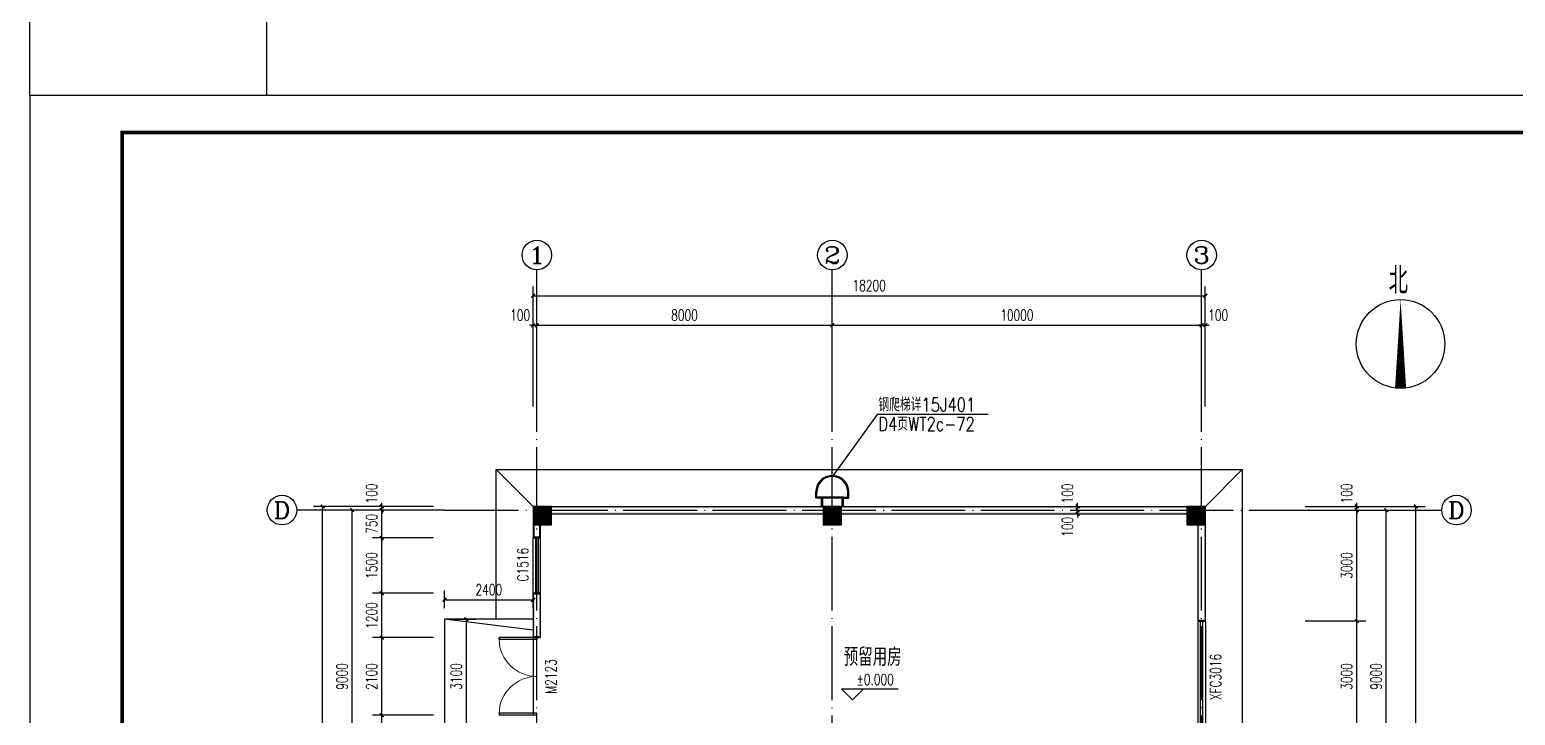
# Model space of a CAD drawing. Extents: x 4924227 to 5052693, y -485691 to -238224.
# Drawn here: x 4957451 to 4997675, y -380106 to -361561 of the extents above; entities that cross this region are included whole.
import ezdxf
from ezdxf.enums import TextEntityAlignment as Align

# ---------------------------------------------------------------- set-up
doc = ezdxf.new("R2010")
doc.units = 0
doc.header["$LTSCALE"] = 1000
doc.header["$MEASUREMENT"] = 0
doc.linetypes.add('DOTE', pattern=[2.42, 2, -0.2, 0.02, -0.2])
doc.layers.get('0').update_dxf_attribs({"linetype": 'CONTINUOUS'})
doc.layers.get('Defpoints').update_dxf_attribs({"linetype": 'CONTINUOUS'})
doc.layers.add('_0', color=7, linetype='CONTINUOUS', lineweight=25)
for name, color, linetype in [('AXIS', 3, 'CONTINUOUS'), ('AXIS_TEXT', 7, 'CONTINUOUS'), ('COLUMN', 9, 'CONTINUOUS'), ('DIM_ELEV', 3, 'CONTINUOUS'), ('DIM_SYMB', 3, 'CONTINUOUS'), ('DOTE', 252, 'CONTINUOUS'), ('PUB_DIM', 3, 'CONTINUOUS'), ('PUB_HATCH', 8, 'CONTINUOUS'), ('PUB_TEXT', 7, 'CONTINUOUS'), ('PUB_TITLE', 4, 'CONTINUOUS'), ('PUB_WALL', 9, 'CONTINUOUS'), ('STAIR', 5, 'CONTINUOUS'), ('WALL', 2, 'CONTINUOUS'), ('WINDOW', 4, 'CONTINUOUS'), ('WINDOW_TEXT', 7, 'CONTINUOUS')]:
    doc.layers.add(name, color=color, linetype=linetype)
doc.styles.add('_HZTXT', font='txt.shx', dxfattribs={"width": 0.8, "bigfont": 'HZTXT.shx'})
doc.styles.add('_TCH_AXIS', font='COMPLEX', dxfattribs={"bigfont": 'GBCBIG'})
doc.styles.add('_TCH_DIM', font='SIMPLEX', dxfattribs={"bigfont": 'GBCBIG'})
doc.styles.add('_TCH_DIM_T3', font='SIMPLEX', dxfattribs={"width": 0.705882, "bigfont": 'GBCBIG'})
doc.styles.add('_TCH_WINDOW', font='SIMPLEX', dxfattribs={"height": 3.5, "bigfont": 'GBCBIG'})
doc.styles.add('COMPLEX', font='COMPLEX')
doc.dimstyles.new('_TCH_ARCH&&100', dxfattribs={"dimtxt": 297.5, "dimasz": 100, "dimexe": 250, "dimexo": 300, "dimgap": 126.25, "dimtad": 1, "dimdec": 0, "dimzin": 0, "dimdsep": 46, "dimtxsty": '_TCH_DIM_T3', "dimblk": 'ARCHTICK', "dimcen": 0.09, "dimclrt": 7, "dimazin": 2, "dimtfac": 1, "dimtdec": 0, "dimtix": 1, "dimtmove": 2, "dimatfit": 3, "dimfxl": 0, "dimtolj": 1, "dimtzin": 0, "dimarcsym": 0})

# ---------------------------------------------------------------- blocks, each defined once
blk = doc.blocks.new('_ArchTick')
at = {"color": 0, "linetype": 'ByBlock', "const_width": 0.4}
blk.add_lwpolyline([(-0.5, -0.5), (0.5, 0.5)], dxfattribs=at)
blk = doc.blocks.new('*D37')
at = {"layer": 'Defpoints', "color": 0}
for p in [(4985457, -374556), (4985457, -374656), (4985824, -374556)]:
    blk.add_point(p, dxfattribs=at)
at = {"layer": 'PUB_DIM', "color": 0, "lineweight": -2}
for p, q in [((4985824, -374556), (4985824, -374456)), ((4985757, -374556), (4986074, -374556)), ((4985757, -374656), (4986074, -374656)), ((4985824, -374656), (4985824, -374556)), ((4985824, -374656), (4985824, -374756))]:
    blk.add_line(p, q, dxfattribs=at)
at = {"layer": 'PUB_DIM', "color": 0, "lineweight": -2, "xscale": 100, "yscale": 100, "zscale": 100}
for p, rotation in [((4985824, -374556), 270), ((4985824, -374656), 90)]:
    blk.add_blockref('_ArchTick', p, dxfattribs=dict(at, rotation=rotation))
at = {"layer": 'PUB_DIM', "color": 7, "insert": (4985549, -375006), "char_height": 297.5, "attachment_point": 5, "rotation": 90, "style": '_TCH_DIM_T3'}
blk.add_mtext('\\A1;100', dxfattribs=at)
blk = doc.blocks.new('*D38')
at = {"layer": 'Defpoints', "color": 0}
for p in [(4985457, -374456), (4985824, -374456), (4985457, -374556)]:
    blk.add_point(p, dxfattribs=at)
at = {"layer": 'PUB_DIM', "color": 0, "lineweight": -2}
for p, q in [((4985757, -374456), (4986074, -374456)), ((4985824, -374456), (4985824, -374356)), ((4985824, -374556), (4985824, -374456)), ((4985757, -374556), (4986074, -374556)), ((4985824, -374556), (4985824, -374656))]:
    blk.add_line(p, q, dxfattribs=at)
at = {"layer": 'PUB_DIM', "color": 0, "lineweight": -2, "xscale": 100, "yscale": 100, "zscale": 100}
for p, rotation in [((4985824, -374456), 270), ((4985824, -374556), 90)]:
    blk.add_blockref('_ArchTick', p, dxfattribs=dict(at, rotation=rotation))
at = {"layer": 'PUB_DIM', "color": 7, "insert": (4985549, -374106), "char_height": 297.5, "attachment_point": 5, "rotation": 90, "style": '_TCH_DIM_T3'}
blk.add_mtext('\\A1;100', dxfattribs=at)
blk = doc.blocks.new('*D94')
at = {"layer": 'Defpoints', "color": 0}
for p in [(4968683, -377506), (4969274, -377506), (4968683, -380606)]:
    blk.add_point(p, dxfattribs=at)
at = {"layer": 'PUB_DIM', "color": 0, "lineweight": -2}
for p, q in [((4968983, -377506), (4969524, -377506)), ((4969274, -380606), (4969274, -377506)), ((4968983, -380606), (4969524, -380606))]:
    blk.add_line(p, q, dxfattribs=at)
at = {"layer": 'PUB_DIM', "color": 0, "lineweight": -2, "xscale": 100, "yscale": 100, "zscale": 100}
for p, rotation in [((4969274, -377506), 90), ((4969274, -380606), 270)]:
    blk.add_blockref('_ArchTick', p, dxfattribs=dict(at, rotation=rotation))
at = {"layer": 'PUB_DIM', "color": 7, "insert": (4968999, -379056), "char_height": 297.5, "attachment_point": 5, "rotation": 90, "style": '_TCH_DIM_T3'}
blk.add_mtext('\\A1;3100', dxfattribs=at)
blk = doc.blocks.new('*D101')
at = {"layer": 'Defpoints', "color": 0}
for p in [(4971083, -376983), (4968683, -377506), (4971083, -377506)]:
    blk.add_point(p, dxfattribs=at)
at = {"layer": 'PUB_DIM', "color": 0, "lineweight": -2}
for p, q in [((4968683, -377206), (4968683, -376733)), ((4971083, -377206), (4971083, -376733)), ((4968683, -376983), (4971083, -376983))]:
    blk.add_line(p, q, dxfattribs=at)
at = {"layer": 'PUB_DIM', "color": 0, "lineweight": -2, "xscale": 100, "yscale": 100, "zscale": 100, "rotation": 180}
blk.add_blockref('_ArchTick', (4968683, -376983), dxfattribs=at)
at = {"layer": 'PUB_DIM', "color": 0, "lineweight": -2, "xscale": 100, "yscale": 100, "zscale": 100}
blk.add_blockref('_ArchTick', (4971083, -376983), dxfattribs=at)
at = {"layer": 'PUB_DIM', "color": 7, "insert": (4969883, -376708), "char_height": 297.5, "attachment_point": 5, "style": '_TCH_DIM_T3'}
blk.add_mtext('\\A1;2400', dxfattribs=at)
blk = doc.blocks.new('*D120')
at = {"layer": 'Defpoints', "color": 0}
for p in [(4991683, -374456), (4993383, -374456), (4991683, -374556)]:
    blk.add_point(p, dxfattribs=at)
at = {"layer": 'PUB_DIM', "color": 0, "lineweight": -2}
for p, q in [((4991983, -374456), (4993633, -374456)), ((4993383, -374456), (4993383, -374356)), ((4993383, -374556), (4993383, -374456)), ((4991983, -374556), (4993633, -374556)), ((4993383, -374556), (4993383, -374656))]:
    blk.add_line(p, q, dxfattribs=at)
at = {"layer": 'PUB_DIM', "color": 0, "lineweight": -2, "xscale": 100, "yscale": 100, "zscale": 100}
for p, rotation in [((4993383, -374456), 270), ((4993383, -374556), 90)]:
    blk.add_blockref('_ArchTick', p, dxfattribs=dict(at, rotation=rotation))
at = {"layer": 'PUB_DIM', "color": 7, "insert": (4993108, -374106), "char_height": 297.5, "attachment_point": 5, "rotation": 90, "style": '_TCH_DIM_T3'}
blk.add_mtext('\\A1;100', dxfattribs=at)
blk = doc.blocks.new('*D121')
at = {"layer": 'Defpoints', "color": 0}
for p in [(4991683, -374556), (4993383, -374556), (4991683, -377556)]:
    blk.add_point(p, dxfattribs=at)
at = {"layer": 'PUB_DIM', "color": 0, "lineweight": -2}
for p, q in [((4991983, -374556), (4993633, -374556)), ((4993383, -377556), (4993383, -374556)), ((4991983, -377556), (4993633, -377556))]:
    blk.add_line(p, q, dxfattribs=at)
at = {"layer": 'PUB_DIM', "color": 0, "lineweight": -2, "xscale": 100, "yscale": 100, "zscale": 100}
for p, rotation in [((4993383, -374556), 90), ((4993383, -377556), 270)]:
    blk.add_blockref('_ArchTick', p, dxfattribs=dict(at, rotation=rotation))
at = {"layer": 'PUB_DIM', "color": 7, "insert": (4993108, -376056), "char_height": 297.5, "attachment_point": 5, "rotation": 90, "style": '_TCH_DIM_T3'}
blk.add_mtext('\\A1;3000', dxfattribs=at)
blk = doc.blocks.new('*D122')
at = {"layer": 'Defpoints', "color": 0}
for p in [(4991683, -377556), (4993383, -377556), (4991683, -380556)]:
    blk.add_point(p, dxfattribs=at)
at = {"layer": 'PUB_DIM', "color": 0, "lineweight": -2}
for p, q in [((4991983, -377556), (4993633, -377556)), ((4993383, -380556), (4993383, -377556)), ((4991983, -380556), (4993633, -380556))]:
    blk.add_line(p, q, dxfattribs=at)
at = {"layer": 'PUB_DIM', "color": 0, "lineweight": -2, "xscale": 100, "yscale": 100, "zscale": 100}
for p, rotation in [((4993383, -377556), 90), ((4993383, -380556), 270)]:
    blk.add_blockref('_ArchTick', p, dxfattribs=dict(at, rotation=rotation))
at = {"layer": 'PUB_DIM', "color": 7, "insert": (4993108, -379056), "char_height": 297.5, "attachment_point": 5, "rotation": 90, "style": '_TCH_DIM_T3'}
blk.add_mtext('\\A1;3000', dxfattribs=at)
blk = doc.blocks.new('*D131')
at = {"layer": 'Defpoints', "color": 0}
for p in [(4966983, -374456), (4968683, -374456), (4968683, -374556)]:
    blk.add_point(p, dxfattribs=at)
at = {"layer": 'PUB_DIM', "color": 0, "lineweight": -2}
for p, q in [((4968383, -374456), (4966733, -374456)), ((4966983, -374456), (4966983, -374356)), ((4966983, -374556), (4966983, -374456)), ((4968383, -374556), (4966733, -374556)), ((4966983, -374556), (4966983, -374656))]:
    blk.add_line(p, q, dxfattribs=at)
at = {"layer": 'PUB_DIM', "color": 0, "lineweight": -2, "xscale": 100, "yscale": 100, "zscale": 100}
for p, rotation in [((4966983, -374456), 270), ((4966983, -374556), 90)]:
    blk.add_blockref('_ArchTick', p, dxfattribs=dict(at, rotation=rotation))
at = {"layer": 'PUB_DIM', "color": 7, "insert": (4966708, -374106), "char_height": 297.5, "attachment_point": 5, "rotation": 90, "style": '_TCH_DIM_T3'}
blk.add_mtext('\\A1;100', dxfattribs=at)
blk = doc.blocks.new('*D132')
at = {"layer": 'Defpoints', "color": 0}
for p in [(4966983, -374556), (4968683, -374556), (4968683, -375306)]:
    blk.add_point(p, dxfattribs=at)
at = {"layer": 'PUB_DIM', "color": 0, "lineweight": -2}
for p, q in [((4966983, -374556), (4966983, -374456)), ((4968383, -374556), (4966733, -374556)), ((4966983, -375306), (4966983, -374556)), ((4968383, -375306), (4966733, -375306)), ((4966983, -375306), (4966983, -375406))]:
    blk.add_line(p, q, dxfattribs=at)
at = {"layer": 'PUB_DIM', "color": 0, "lineweight": -2, "xscale": 100, "yscale": 100, "zscale": 100}
for p, rotation in [((4966983, -374556), 270), ((4966983, -375306), 90)]:
    blk.add_blockref('_ArchTick', p, dxfattribs=dict(at, rotation=rotation))
at = {"layer": 'PUB_DIM', "color": 7, "insert": (4966708, -374931), "char_height": 297.5, "attachment_point": 5, "rotation": 90, "style": '_TCH_DIM_T3'}
blk.add_mtext('\\A1;750', dxfattribs=at)
blk = doc.blocks.new('*D133')
at = {"layer": 'Defpoints', "color": 0}
for p in [(4966983, -375306), (4968683, -375306), (4968683, -376806)]:
    blk.add_point(p, dxfattribs=at)
at = {"layer": 'PUB_DIM', "color": 0, "lineweight": -2}
for p, q in [((4968383, -375306), (4966733, -375306)), ((4966983, -376806), (4966983, -375306)), ((4968383, -376806), (4966733, -376806))]:
    blk.add_line(p, q, dxfattribs=at)
at = {"layer": 'PUB_DIM', "color": 0, "lineweight": -2, "xscale": 100, "yscale": 100, "zscale": 100}
for p, rotation in [((4966983, -375306), 90), ((4966983, -376806), 270)]:
    blk.add_blockref('_ArchTick', p, dxfattribs=dict(at, rotation=rotation))
at = {"layer": 'PUB_DIM', "color": 7, "insert": (4966708, -376056), "char_height": 297.5, "attachment_point": 5, "rotation": 90, "style": '_TCH_DIM_T3'}
blk.add_mtext('\\A1;1500', dxfattribs=at)
blk = doc.blocks.new('*D134')
at = {"layer": 'Defpoints', "color": 0}
for p in [(4966983, -376806), (4968683, -376806), (4968683, -378006)]:
    blk.add_point(p, dxfattribs=at)
at = {"layer": 'PUB_DIM', "color": 0, "lineweight": -2}
for p, q in [((4968383, -376806), (4966733, -376806)), ((4966983, -378006), (4966983, -376806)), ((4968383, -378006), (4966733, -378006))]:
    blk.add_line(p, q, dxfattribs=at)
at = {"layer": 'PUB_DIM', "color": 0, "lineweight": -2, "xscale": 100, "yscale": 100, "zscale": 100}
for p, rotation in [((4966983, -376806), 90), ((4966983, -378006), 270)]:
    blk.add_blockref('_ArchTick', p, dxfattribs=dict(at, rotation=rotation))
at = {"layer": 'PUB_DIM', "color": 7, "insert": (4966708, -377406), "char_height": 297.5, "attachment_point": 5, "rotation": 90, "style": '_TCH_DIM_T3'}
blk.add_mtext('\\A1;1200', dxfattribs=at)
blk = doc.blocks.new('*D135')
at = {"layer": 'Defpoints', "color": 0}
for p in [(4966983, -378006), (4968683, -378006), (4968683, -380106)]:
    blk.add_point(p, dxfattribs=at)
at = {"layer": 'PUB_DIM', "color": 0, "lineweight": -2}
for p, q in [((4968383, -378006), (4966733, -378006)), ((4966983, -380106), (4966983, -378006)), ((4968383, -380106), (4966733, -380106))]:
    blk.add_line(p, q, dxfattribs=at)
at = {"layer": 'PUB_DIM', "color": 0, "lineweight": -2, "xscale": 100, "yscale": 100, "zscale": 100}
for p, rotation in [((4966983, -378006), 90), ((4966983, -380106), 270)]:
    blk.add_blockref('_ArchTick', p, dxfattribs=dict(at, rotation=rotation))
at = {"layer": 'PUB_DIM', "color": 7, "insert": (4966708, -379056), "char_height": 297.5, "attachment_point": 5, "rotation": 90, "style": '_TCH_DIM_T3'}
blk.add_mtext('\\A1;2100', dxfattribs=at)
blk = doc.blocks.new('*D136')
at = {"layer": 'Defpoints', "color": 0}
for p in [(4966983, -380106), (4968683, -380106), (4968683, -381306)]:
    blk.add_point(p, dxfattribs=at)
at = {"layer": 'PUB_DIM', "color": 0, "lineweight": -2}
for p, q in [((4968383, -380106), (4966733, -380106)), ((4966983, -381306), (4966983, -380106)), ((4968383, -381306), (4966733, -381306))]:
    blk.add_line(p, q, dxfattribs=at)
at = {"layer": 'PUB_DIM', "color": 0, "lineweight": -2, "xscale": 100, "yscale": 100, "zscale": 100}
for p, rotation in [((4966983, -380106), 90), ((4966983, -381306), 270)]:
    blk.add_blockref('_ArchTick', p, dxfattribs=dict(at, rotation=rotation))
at = {"layer": 'PUB_DIM', "color": 7, "insert": (4966708, -380706), "char_height": 297.5, "attachment_point": 5, "rotation": 90, "style": '_TCH_DIM_T3'}
blk.add_mtext('\\A1;1200', dxfattribs=at)
blk = doc.blocks.new('$TCHSYS$WIN2D')
for p, q in [((-0.5, 0.5), (0.5, 0.5)), ((-0.5, 0.5), (-0.5, -0.5)), ((0.5, 0.5), (0.5, -0.5)), ((0.5, 0.167), (-0.5, 0.167)), ((0.5, -0.167), (-0.5, -0.167)), ((-0.5, -0.5), (0.5, -0.5))]:
    blk.add_line(p, q)
blk = doc.blocks.new('$DorLib2D$00000002')
for p, q in [((-0.5, 0), (-0.5, 0.4875)), ((-0.475, 0.4875), (-0.5, 0.4875)), ((-0.475, 0), (-0.475, 0.4875)), ((0.475, 0), (0.475, 0.4875)), ((0.475, 0.4875), (0.5, 0.4875)), ((0.5, 0), (0.5, 0.4875)), ((-0.5, 0), (-0.475, 0)), ((0.5, 0), (0.475, 0))]:
    blk.add_line(p, q)
at = {"lineweight": 13}
for centre, start, end in [((-0.4875, 0), 0, 88.53072), ((0.4875, 0), 91.46928, 180)]:
    blk.add_arc(centre, 0.4875, start, end, dxfattribs=at)
blk = doc.blocks.new('_FZH')
blk.add_lwpolyline([(-0.5, -0.5), (0.5, -0.5), (0.5, 0.5), (-0.5, 0.5)], close=True)
at = {"layer": 'PUB_HATCH'}
blk.add_solid([(-0.5, -0.5), (0.5, -0.5), (-0.5, 0.5), (0.5, 0.5)], dxfattribs=at)
blk = doc.blocks.new('*D254')
at = {"layer": 'AXIS', "color": 0, "lineweight": -2}
for p, q in [((4991983, -374556), (4994433, -374556)), ((4994183, -383556), (4994183, -374556)), ((4991983, -383556), (4994433, -383556))]:
    blk.add_line(p, q, dxfattribs=at)
at = {"layer": 'Defpoints', "color": 0}
for p in [(4991683, -374556), (4994183, -374556), (4991683, -383556)]:
    blk.add_point(p, dxfattribs=at)
at = {"layer": 'AXIS', "color": 0, "lineweight": -2, "xscale": 100, "yscale": 100, "zscale": 100}
for p, rotation in [((4994183, -374556), 90), ((4994183, -383556), 270)]:
    blk.add_blockref('_ArchTick', p, dxfattribs=dict(at, rotation=rotation))
at = {"layer": 'AXIS', "color": 7, "insert": (4993908, -379056), "char_height": 297.5, "attachment_point": 5, "rotation": 90, "style": '_TCH_DIM_T3'}
blk.add_mtext('\\A1;9000', dxfattribs=at)
blk = doc.blocks.new('*D255')
at = {"layer": 'AXIS', "color": 0, "lineweight": -2}
for p, q in [((4991983, -374456), (4995233, -374456)), ((4994983, -396656), (4994983, -374456)), ((4991983, -396656), (4995233, -396656))]:
    blk.add_line(p, q, dxfattribs=at)
at = {"layer": 'Defpoints', "color": 0}
for p in [(4991683, -374456), (4994983, -374456), (4991683, -396656)]:
    blk.add_point(p, dxfattribs=at)
at = {"layer": 'AXIS', "color": 0, "lineweight": -2, "xscale": 100, "yscale": 100, "zscale": 100}
for p, rotation in [((4994983, -374456), 90), ((4994983, -396656), 270)]:
    blk.add_blockref('_ArchTick', p, dxfattribs=dict(at, rotation=rotation))
at = {"layer": 'AXIS', "color": 7, "insert": (4994708, -385556), "char_height": 297.5, "attachment_point": 5, "rotation": 90, "style": '_TCH_DIM_T3'}
blk.add_mtext('\\A1;22200', dxfattribs=at)
blk = doc.blocks.new('*D258')
at = {"layer": 'AXIS', "color": 0, "lineweight": -2}
for p, q in [((4968383, -374556), (4965933, -374556)), ((4966183, -383556), (4966183, -374556)), ((4968383, -383556), (4965933, -383556))]:
    blk.add_line(p, q, dxfattribs=at)
at = {"layer": 'Defpoints', "color": 0}
for p in [(4966183, -374556), (4968683, -374556), (4968683, -383556)]:
    blk.add_point(p, dxfattribs=at)
at = {"layer": 'AXIS', "color": 0, "lineweight": -2, "xscale": 100, "yscale": 100, "zscale": 100}
for p, rotation in [((4966183, -374556), 90), ((4966183, -383556), 270)]:
    blk.add_blockref('_ArchTick', p, dxfattribs=dict(at, rotation=rotation))
at = {"layer": 'AXIS', "color": 7, "insert": (4965908, -379056), "char_height": 297.5, "attachment_point": 5, "rotation": 90, "style": '_TCH_DIM_T3'}
blk.add_mtext('\\A1;9000', dxfattribs=at)
blk = doc.blocks.new('*D259')
at = {"layer": 'AXIS', "color": 0, "lineweight": -2}
for p, q in [((4968383, -374456), (4965133, -374456)), ((4965383, -396656), (4965383, -374456)), ((4968383, -396656), (4965133, -396656))]:
    blk.add_line(p, q, dxfattribs=at)
at = {"layer": 'Defpoints', "color": 0}
for p in [(4965383, -374456), (4968683, -374456), (4968683, -396656)]:
    blk.add_point(p, dxfattribs=at)
at = {"layer": 'AXIS', "color": 0, "lineweight": -2, "xscale": 100, "yscale": 100, "zscale": 100}
for p, rotation in [((4965383, -374456), 90), ((4965383, -396656), 270)]:
    blk.add_blockref('_ArchTick', p, dxfattribs=dict(at, rotation=rotation))
at = {"layer": 'AXIS', "color": 7, "insert": (4965108, -385556), "char_height": 297.5, "attachment_point": 5, "rotation": 90, "style": '_TCH_DIM_T3'}
blk.add_mtext('\\A1;22200', dxfattribs=at)
blk = doc.blocks.new('_AXISO')
blk.add_circle((0, 0), 0.5)
at = {"layer": 'AXIS_TEXT', "style": 'COMPLEX', "width": 1.041667}
blk.add_attdef('A', text='', height=0.56, dxfattribs=at).set_placement((-0.25, -0.28), (0.25, -0.28), align=Align.FIT)
blk = doc.blocks.new('*D260')
at = {"layer": 'AXIS', "color": 0, "lineweight": -2}
for p, q in [((4971083, -369556), (4970983, -369556)), ((4971083, -371756), (4971083, -369306)), ((4971083, -369556), (4971183, -369556)), ((4971183, -371756), (4971183, -369306)), ((4971183, -369556), (4971283, -369556))]:
    blk.add_line(p, q, dxfattribs=at)
at = {"layer": 'Defpoints', "color": 0}
for p in [(4971183, -369556), (4971083, -372056), (4971183, -372056)]:
    blk.add_point(p, dxfattribs=at)
at = {"layer": 'AXIS', "color": 0, "lineweight": -2, "xscale": 100, "yscale": 100, "zscale": 100}
blk.add_blockref('_ArchTick', (4971083, -369556), dxfattribs=at)
at = {"layer": 'AXIS', "color": 0, "lineweight": -2, "xscale": 100, "yscale": 100, "zscale": 100, "rotation": 180}
blk.add_blockref('_ArchTick', (4971183, -369556), dxfattribs=at)
at = {"layer": 'AXIS', "color": 7, "insert": (4970733, -369281), "char_height": 297.5, "attachment_point": 5, "style": '_TCH_DIM_T3'}
blk.add_mtext('\\A1;100', dxfattribs=at)
blk = doc.blocks.new('*D261')
at = {"layer": 'AXIS', "color": 0, "lineweight": -2}
for p, q in [((4971183, -371756), (4971183, -369306)), ((4971183, -369556), (4979183, -369556)), ((4979183, -371756), (4979183, -369306))]:
    blk.add_line(p, q, dxfattribs=at)
at = {"layer": 'Defpoints', "color": 0}
for p in [(4979183, -369556), (4971183, -372056), (4979183, -372056)]:
    blk.add_point(p, dxfattribs=at)
at = {"layer": 'AXIS', "color": 0, "lineweight": -2, "xscale": 100, "yscale": 100, "zscale": 100, "rotation": 180}
blk.add_blockref('_ArchTick', (4971183, -369556), dxfattribs=at)
at = {"layer": 'AXIS', "color": 0, "lineweight": -2, "xscale": 100, "yscale": 100, "zscale": 100}
blk.add_blockref('_ArchTick', (4979183, -369556), dxfattribs=at)
at = {"layer": 'AXIS', "color": 7, "insert": (4975183, -369281), "char_height": 297.5, "attachment_point": 5, "style": '_TCH_DIM_T3'}
blk.add_mtext('\\A1;8000', dxfattribs=at)
blk = doc.blocks.new('*D262')
at = {"layer": 'AXIS', "color": 0, "lineweight": -2}
for p, q in [((4979183, -371756), (4979183, -369306)), ((4979183, -369556), (4989183, -369556)), ((4989183, -371756), (4989183, -369306))]:
    blk.add_line(p, q, dxfattribs=at)
at = {"layer": 'Defpoints', "color": 0}
for p in [(4989183, -369556), (4979183, -372056), (4989183, -372056)]:
    blk.add_point(p, dxfattribs=at)
at = {"layer": 'AXIS', "color": 0, "lineweight": -2, "xscale": 100, "yscale": 100, "zscale": 100, "rotation": 180}
blk.add_blockref('_ArchTick', (4979183, -369556), dxfattribs=at)
at = {"layer": 'AXIS', "color": 0, "lineweight": -2, "xscale": 100, "yscale": 100, "zscale": 100}
blk.add_blockref('_ArchTick', (4989183, -369556), dxfattribs=at)
at = {"layer": 'AXIS', "color": 7, "insert": (4984183, -369281), "char_height": 297.5, "attachment_point": 5, "style": '_TCH_DIM_T3'}
blk.add_mtext('\\A1;10000', dxfattribs=at)
blk = doc.blocks.new('*D263')
at = {"layer": 'AXIS', "color": 0, "lineweight": -2}
for p, q in [((4989183, -369556), (4989083, -369556)), ((4989183, -371756), (4989183, -369306)), ((4989183, -369556), (4989283, -369556)), ((4989283, -371756), (4989283, -369306)), ((4989283, -369556), (4989383, -369556))]:
    blk.add_line(p, q, dxfattribs=at)
at = {"layer": 'Defpoints', "color": 0}
for p in [(4989283, -369556), (4989183, -372056), (4989283, -372056)]:
    blk.add_point(p, dxfattribs=at)
at = {"layer": 'AXIS', "color": 0, "lineweight": -2, "xscale": 100, "yscale": 100, "zscale": 100}
blk.add_blockref('_ArchTick', (4989183, -369556), dxfattribs=at)
at = {"layer": 'AXIS', "color": 0, "lineweight": -2, "xscale": 100, "yscale": 100, "zscale": 100, "rotation": 180}
blk.add_blockref('_ArchTick', (4989283, -369556), dxfattribs=at)
at = {"layer": 'AXIS', "color": 7, "insert": (4989633, -369281), "char_height": 297.5, "attachment_point": 5, "style": '_TCH_DIM_T3'}
blk.add_mtext('\\A1;100', dxfattribs=at)
blk = doc.blocks.new('*D264')
at = {"layer": 'AXIS', "color": 0, "lineweight": -2}
for p, q in [((4971083, -371756), (4971083, -368506)), ((4971083, -368756), (4989283, -368756)), ((4989283, -371756), (4989283, -368506))]:
    blk.add_line(p, q, dxfattribs=at)
at = {"layer": 'Defpoints', "color": 0}
for p in [(4989283, -368756), (4971083, -372056), (4989283, -372056)]:
    blk.add_point(p, dxfattribs=at)
at = {"layer": 'AXIS', "color": 0, "lineweight": -2, "xscale": 100, "yscale": 100, "zscale": 100, "rotation": 180}
blk.add_blockref('_ArchTick', (4971083, -368756), dxfattribs=at)
at = {"layer": 'AXIS', "color": 0, "lineweight": -2, "xscale": 100, "yscale": 100, "zscale": 100}
blk.add_blockref('_ArchTick', (4989283, -368756), dxfattribs=at)
at = {"layer": 'AXIS', "color": 7, "insert": (4980183, -368481), "char_height": 297.5, "attachment_point": 5, "style": '_TCH_DIM_T3'}
blk.add_mtext('\\A1;18200', dxfattribs=at)

msp = doc.modelspace()

# ---------------------------------------------------------------- hatches: boundary and pattern name
at = {"layer": 'PUB_WALL'}
for points in [[(4971583.2, -374456.3), (4971083.2, -374456.3), (4971123.2, -374496.3), (4971543.2, -374496.3)], [(4971083.2, -374456.3), (4971083.2, -374956.3), (4971123.2, -374916.3), (4971123.2, -374496.3)], [(4971583.2, -374956.3), (4971583.2, -374456.3), (4971543.2, -374496.3), (4971543.2, -374916.3)], [(4978933.2, -374496.3), (4978933.2, -374456.3), (4971583.2, -374456.3), (4971583.2, -374496.3)], [(4979433.2, -374456.3), (4978933.2, -374456.3), (4978973.2, -374496.3), (4979393.2, -374496.3)], [(4978933.2, -374456.3), (4978933.2, -374956.3), (4978973.2, -374916.3), (4978973.2, -374496.3)], [(4979433.2, -374956.3), (4979433.2, -374456.3), (4979393.2, -374496.3), (4979393.2, -374916.3)], [(4988783.2, -374496.3), (4988783.2, -374456.3), (4979433.2, -374456.3), (4979433.2, -374496.3)], [(4989283.2, -374456.3), (4988783.2, -374456.3), (4988823.2, -374496.3), (4989243.2, -374496.3)], [(4988783.2, -374456.3), (4988783.2, -374956.3), (4988823.2, -374916.3), (4988823.2, -374496.3)], [(4989283.2, -374956.3), (4989283.2, -374456.3), (4989243.2, -374496.3), (4989243.2, -374916.3)], [(4978933.2, -374656.3), (4978933.2, -374616.3), (4971583.2, -374616.3), (4971583.2, -374656.3)], [(4988783.2, -374656.3), (4988783.2, -374616.3), (4979433.2, -374616.3), (4979433.2, -374656.3)], [(4971083.2, -374956.3), (4971583.2, -374956.3), (4971543.2, -374916.3), (4971123.2, -374916.3)], [(4971123.2, -374956.3), (4971083.2, -374956.3), (4971083.2, -375306.3), (4971123.2, -375266.3)], [(4971083.2, -375306.3), (4971283.2, -375306.3), (4971243.2, -375266.3), (4971123.2, -375266.3)], [(4971283.2, -374956.3), (4971243.2, -374956.3), (4971243.2, -375266.3), (4971283.2, -375306.3)], [(4978933.2, -374956.3), (4979433.2, -374956.3), (4979393.2, -374916.3), (4978973.2, -374916.3)], [(4988783.2, -374956.3), (4989283.2, -374956.3), (4989243.2, -374916.3), (4988823.2, -374916.3)], [(4989123.2, -374956.3), (4989083.2, -374956.3), (4989083.2, -377556.3), (4989123.2, -377516.3)], [(4989283.2, -374956.3), (4989243.2, -374956.3), (4989243.2, -377516.3), (4989283.2, -377556.3)], [(4971083.2, -376806.3), (4971083.2, -378006.3), (4971123.2, -377966.3), (4971123.2, -376846.3)], [(4971283.2, -376806.3), (4971083.2, -376806.3), (4971123.2, -376846.3), (4971243.2, -376846.3)], [(4971283.2, -378006.3), (4971283.2, -376806.3), (4971243.2, -376846.3), (4971243.2, -377966.3)], [(4989083.2, -377556.3), (4989283.2, -377556.3), (4989243.2, -377516.3), (4989123.2, -377516.3)], [(4971083.2, -378006.3), (4971283.2, -378006.3), (4971243.2, -377966.3), (4971123.2, -377966.3)]]:
    msp.add_hatch(color=0, dxfattribs=at).paths.add_polyline_path(points)

# ---------------------------------------------------------------- linework, layer by layer
for p, q in [((4978734.2, -374236.3), (4978734.2, -374056.3)), ((4978763.2, -374206.3), (4978763.2, -374071)), ((4979603.2, -374206.3), (4979603.2, -374071)), ((4979632.2, -374236.3), (4979632.2, -374056.3)), ((4978883.2, -374236.3), (4978734.2, -374236.3)), ((4978883.2, -374206.3), (4978763.2, -374206.3)), ((4979483.2, -374206.3), (4979603.2, -374206.3)), ((4979483.2, -374236.3), (4979632.2, -374236.3))]:
    msp.add_line(p, q)
for points in [[(4979483.2, -374456.3), (4979483.2, -374206.3), (4978883.2, -374206.3), (4978883.2, -374456.3)], [(4979453.2, -374456.3), (4979453.2, -374236.3), (4978913.2, -374236.3), (4978913.2, -374456.3)]]:
    msp.add_lwpolyline(points)
for radius, start, end in [(450, 356.17745, 183.82255), (420, 0, 180)]:
    msp.add_arc((4979183.2, -374071), radius, start, end)
at = {"layer": '_0', "color": 0}
msp.add_lwpolyline([(4957451.5, -359783.9), (4963863.9, -359783.9), (4963863.9, -363337.3), (4957451.5, -363337.3)], close=True, dxfattribs=at)
at = {"layer": 'AXIS', "color": 0}
for p, q in [((4971183.2, -372056.3), (4971183.2, -368056.3)), ((4979183.2, -372056.3), (4979183.2, -368056.3)), ((4989183.2, -372056.3), (4989183.2, -368056.3)), ((4968683.2, -374556.3), (4964683.2, -374556.3)), ((4991683.2, -374556.3), (4995683.2, -374556.3))]:
    msp.add_line(p, q, dxfattribs=at)
at = {"layer": 'DIM_ELEV', "color": 0}
for p, q in [((4979729.7, -379693.1), (4979429.7, -379393.1)), ((4979429.7, -379393.1), (4980969.9, -379393.1)), ((4979729.7, -379693.1), (4980029.7, -379393.1))]:
    msp.add_line(p, q, dxfattribs=at)
at = {"layer": 'DIM_SYMB'}
msp.add_lwpolyline([(4994569.5, -371261.1, 300, 0, 0), (4994569.5, -368861.1, 0, 0, 0)], format="xyseb", dxfattribs=at)
msp.add_circle((4994569.5, -370061.1), 1200, dxfattribs=at)
at = {"layer": 'DOTE', "linetype": 'DOTE'}
for p, q in [((4971183.2, -399056.3), (4971183.2, -372056.3)), ((4979183.2, -399056.3), (4979183.2, -372056.3)), ((4989183.2, -399056.3), (4989183.2, -372056.3)), ((4968683.2, -374556.3), (4991683.2, -374556.3))]:
    msp.add_line(p, q, dxfattribs=at)
at = {"layer": 'PUB_DIM'}
msp.add_line((4980400.5, -371967.7), (4979183.2, -373654.5), dxfattribs=at)
msp.add_lwpolyline([(4983407.4, -371967.7), (4980400.5, -371967.7), (4980400.5, -371967.7)], dxfattribs=at)
at = {"layer": 'PUB_TITLE', "color": 4}
msp.add_lwpolyline([(4957451.5, -422737.3), (5041551.5, -422737.3), (5041551.5, -363337.3), (4957451.5, -363337.3)], close=True, dxfattribs=at)
at = {"layer": 'PUB_TITLE', "color": 4, "const_width": 100}
msp.add_lwpolyline([(4959951.5, -421737.3), (5040551.5, -421737.3), (5040551.5, -364337.3), (4959951.5, -364337.3)], close=True, dxfattribs=at)
at = {"layer": 'STAIR'}
for p, q in [((4971083.2, -374456.3), (4970083.2, -373456.3)), ((4989283.2, -374456.3), (4990283.2, -373456.3)), ((4971083.2, -377506.3), (4968683.2, -377506.3)), ((4971083.2, -377806.3), (4968683.2, -377506.3)), ((4968683.2, -377506.3), (4968683.2, -380606.3))]:
    msp.add_line(p, q, dxfattribs=at)
msp.add_lwpolyline([(4970083.2, -377506.3), (4970083.2, -373456.3), (4990283.2, -373456.3), (4990283.2, -397656.3), (4985733.2, -397656.3)], dxfattribs=at)
at = {"layer": 'WALL', "color": 0}
for p, q in [((4971583.2, -374456.3), (4978933.2, -374456.3)), ((4979433.2, -374456.3), (4988783.2, -374456.3)), ((4971583.2, -374656.3), (4978933.2, -374656.3)), ((4979433.2, -374656.3), (4988783.2, -374656.3)), ((4971083.2, -374956.3), (4971083.2, -375306.3)), ((4971283.2, -375306.3), (4971283.2, -374956.3)), ((4989083.2, -374956.3), (4989083.2, -377556.3)), ((4989283.2, -377556.3), (4989283.2, -374956.3)), ((4971083.2, -375306.3), (4971283.2, -375306.3)), ((4971083.2, -376806.3), (4971083.2, -378006.3)), ((4971283.2, -376806.3), (4971083.2, -376806.3)), ((4971283.2, -378006.3), (4971283.2, -376806.3)), ((4989083.2, -377556.3), (4989283.2, -377556.3)), ((4971083.2, -378006.3), (4971283.2, -378006.3))]:
    msp.add_line(p, q, dxfattribs=at)
at = {"layer": 'WINDOW', "color": 0}
msp.add_line((4971083.2, -378006.3), (4971083.2, -380106.3), dxfattribs=at)

# ---------------------------------------------------------------- block references
at = {"layer": 'AXIS', "color": 0}
ref = msp.add_blockref('_AXISO', (4971183.2, -367656.3), dxfattribs=dict(at, xscale=800, yscale=800, zscale=800))
ref.add_attrib('A', '1', dxfattribs={"layer": 'AXIS_TEXT', "color": 0, "height": 452.5, "style": '_TCH_AXIS', "width": 2.333333}).set_placement((4970956.9, -367882.5), (4971409.4, -367882.5), align=Align.FIT)
ref = msp.add_blockref('_AXISO', (4979183.2, -367656.3), dxfattribs=dict(at, xscale=800, yscale=800, zscale=800))
ref.add_attrib('A', '2', dxfattribs={"layer": 'AXIS_TEXT', "color": 0, "height": 452.5, "style": '_TCH_AXIS', "width": 1.5}).set_placement((4978956.9, -367882.5), (4979409.4, -367882.5), align=Align.FIT)
ref = msp.add_blockref('_AXISO', (4989183.2, -367656.3), dxfattribs=dict(at, xscale=800, yscale=800, zscale=800))
ref.add_attrib('A', '3', dxfattribs={"layer": 'AXIS_TEXT', "color": 0, "height": 452.5, "style": '_TCH_AXIS', "width": 1.5}).set_placement((4988956.9, -367882.5), (4989409.4, -367882.5), align=Align.FIT)
ref = msp.add_blockref('_AXISO', (4964283.2, -374556.3), dxfattribs=dict(at, xscale=800, yscale=800, zscale=800))
ref.add_attrib('A', 'D', dxfattribs={"layer": 'AXIS_TEXT', "color": 0, "height": 452.5, "style": '_TCH_AXIS', "width": 1.235294}).set_placement((4964056.9, -374782.5), (4964509.4, -374782.5), align=Align.FIT)
ref = msp.add_blockref('_AXISO', (4996083.2, -374556.3), dxfattribs=dict(at, xscale=800, yscale=800, zscale=800))
ref.add_attrib('A', 'D', dxfattribs={"layer": 'AXIS_TEXT', "color": 0, "height": 452.5, "style": '_TCH_AXIS', "width": 1.235294}).set_placement((4995856.9, -374782.5), (4996309.4, -374782.5), align=Align.FIT)
at = {"layer": 'COLUMN', "color": 0, "xscale": 500, "yscale": 500, "zscale": 500}
for p in [(4971333.2, -374706.3), (4979183.2, -374706.3), (4989033.2, -374706.3)]:
    msp.add_blockref('_FZH', p, dxfattribs=at)
at = {"layer": 'WINDOW', "color": 0}
ref = msp.add_blockref('$TCHSYS$WIN2D', (4971183.2, -376056.3), dxfattribs=dict(at, xscale=-1500, yscale=200, zscale=-1500, rotation=270.0000000000237))
ref.add_attrib('A', 'C1516', (4970952, -376486.3), dxfattribs={"layer": 'WINDOW_TEXT', "color": 0, "height": 297.5, "rotation": 90, "style": '_TCH_WINDOW', "width": 0.705882})
ref = msp.add_blockref('$TCHSYS$WIN2D', (4989183.2, -379056.3), dxfattribs=dict(at, xscale=3000, yscale=-200, zscale=3000, rotation=269.9999999999763))
ref.add_attrib('A', 'XFC3016', (4989711.8, -379696.3), dxfattribs={"layer": 'WINDOW_TEXT', "color": 0, "height": 297.5, "rotation": 90, "style": '_TCH_WINDOW', "width": 0.705882})
ref = msp.add_blockref('$DorLib2D$00000002', (4971183.2, -379056.3), dxfattribs=dict(at, xscale=-2100, yscale=-2100, zscale=-2100, rotation=270.0000000000237))
ref.add_attrib('A', 'M2123', (4971711.8, -379526.3), dxfattribs={"layer": 'WINDOW_TEXT', "color": 0, "height": 297.5, "rotation": 90, "style": '_TCH_WINDOW', "width": 0.705882})

# ---------------------------------------------------------------- texts
at = {"layer": 'PUB_DIM', "style": '_HZTXT', "width": 0.8}
for s, height, p in [('钢爬梯详15J401', 365.69, (4980428.4, -371885.5)), ('D4页WT2c-72', 365.69, (4980428.4, -372407.5)), ('预留用房', 490.23, (4979492.1, -378773.6))]:
    msp.add_text(s, height=height, dxfattribs=at).set_placement(p)
at = {"layer": 'PUB_TEXT', "style": '_TCH_DIM'}
msp.add_text('北', height=723.4, dxfattribs=at).set_placement((4994248.2, -368707.4))
at = {"layer": 'PUB_TEXT', "color": 0, "style": '_TCH_DIM', "width": 0.705882}
msp.add_text('%%P0.000', height=297.5, dxfattribs=at).set_placement((4979839.9, -379288.1))

# ---------------------------------------------------------------- dimensions: what is measured, and where the dimension line sits
at = {"layer": 'AXIS', "color": 0}
for p1, p2, distance, picture, middle in [((4971083.2, -372056.3), (4989283.2, -372056.3), 3300, '*D264', (4980183.2, -368481.3)), ((4971183.2, -372056.3), (4979183.2, -372056.3), 2500, '*D261', (4975183.2, -369281.3)), ((4979183.2, -372056.3), (4989183.2, -372056.3), 2500, '*D262', (4984183.2, -369281.3)), ((4968683.2, -396656.3), (4968683.2, -374456.3), 3300, '*D259', (4965108.2, -385556.3)), ((4991683.2, -396656.3), (4991683.2, -374456.3), -3300, '*D255', (4994708.2, -385556.3)), ((4968683.2, -383556.3), (4968683.2, -374556.3), 2500, '*D258', (4965908.2, -379056.3)), ((4991683.2, -383556.3), (4991683.2, -374556.3), -2500, '*D254', (4993908.2, -379056.3))]:
    dim = msp.add_aligned_dim(p1=p1, p2=p2, distance=distance, dimstyle='_TCH_ARCH&&100', dxfattribs=at)
    dim.commit()
    dim.dimension.update_dxf_attribs({"geometry": picture, "text_midpoint": middle})
for base, p1, p2, picture, middle in [((4971183.2, -369556.3), (4971083.2, -372056.3), (4971183.2, -372056.3), '*D260', (4970733.2, -369281.3)), ((4989283.2, -369556.3), (4989183.2, -372056.3), (4989283.2, -372056.3), '*D263', (4989633.2, -369281.3))]:
    dim = msp.add_linear_dim(base=base, p1=p1, p2=p2, angle=0, dimstyle='_TCH_ARCH&&100', dxfattribs=at)
    dim.commit()
    dim.dimension.update_dxf_attribs({"geometry": picture, "text_midpoint": middle, "dimtype": 129})
at = {"layer": 'PUB_DIM', "color": 0}
for base, p1, p2, picture, middle in [((4966983.2, -374456.3), (4968683.2, -374556.3), (4968683.2, -374456.3), '*D131', (4966708.2, -374106.3)), ((4985823.7, -374456.3), (4985456.7, -374556.3), (4985456.7, -374456.3), '*D38', (4985548.7, -374106.3)), ((4993383.2, -374456.3), (4991683.2, -374556.3), (4991683.2, -374456.3), '*D120', (4993108.2, -374106.3)), ((4985823.7, -374556.3), (4985456.7, -374656.3), (4985456.7, -374556.3), '*D37', (4985548.7, -375006.3))]:
    dim = msp.add_linear_dim(base=base, p1=p1, p2=p2, angle=90, dimstyle='_TCH_ARCH&&100', dxfattribs=at)
    dim.commit()
    dim.dimension.update_dxf_attribs({"geometry": picture, "text_midpoint": middle, "dimtype": 129})
for p1, p2, distance, picture, middle in [((4968683.2, -375306.3), (4968683.2, -374556.3), 1700, '*D132', (4966708.2, -374931.3)), ((4991683.2, -377556.3), (4991683.2, -374556.3), -1700, '*D121', (4993108.2, -376056.3)), ((4968683.2, -376806.3), (4968683.2, -375306.3), 1700, '*D133', (4966708.2, -376056.3)), ((4968683.2, -378006.3), (4968683.2, -376806.3), 1700, '*D134', (4966708.2, -377406.3)), ((4968683.2, -377506.3), (4971083.2, -377506.3), 523.5, '*D101', (4969883.2, -376707.8)), ((4968683.2, -380606.3), (4968683.2, -377506.3), -591, '*D94', (4968999.2, -379056.3)), ((4991683.2, -380556.3), (4991683.2, -377556.3), -1700, '*D122', (4993108.2, -379056.3)), ((4968683.2, -380106.3), (4968683.2, -378006.3), 1700, '*D135', (4966708.2, -379056.3)), ((4968683.2, -381306.3), (4968683.2, -380106.3), 1700, '*D136', (4966708.2, -380706.3))]:
    dim = msp.add_aligned_dim(p1=p1, p2=p2, distance=distance, dimstyle='_TCH_ARCH&&100', dxfattribs=at)
    dim.commit()
    dim.dimension.update_dxf_attribs({"geometry": picture, "text_midpoint": middle})

doc.saveas('drawing.dxf')
